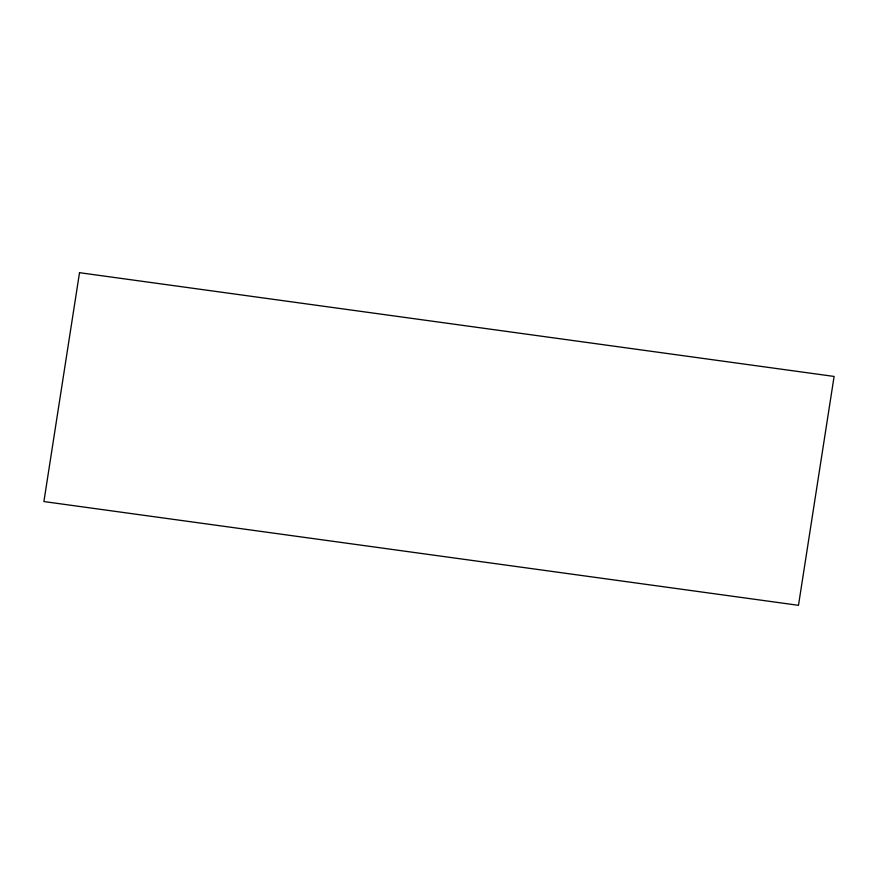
<?xml version="1.0" encoding="UTF-8"?>
<svg xmlns="http://www.w3.org/2000/svg" width="878" height="878" viewBox="0 0 878 878"><rect width="100%" height="100%" fill="white"/><g stroke="black" fill="none" stroke-linecap="round" stroke-linejoin="round"><path stroke-width="1.32" d="M79.514 272.685L43.9 501.557L798.486 605.315L834.1 376.442L79.514 272.685"/></g></svg>
